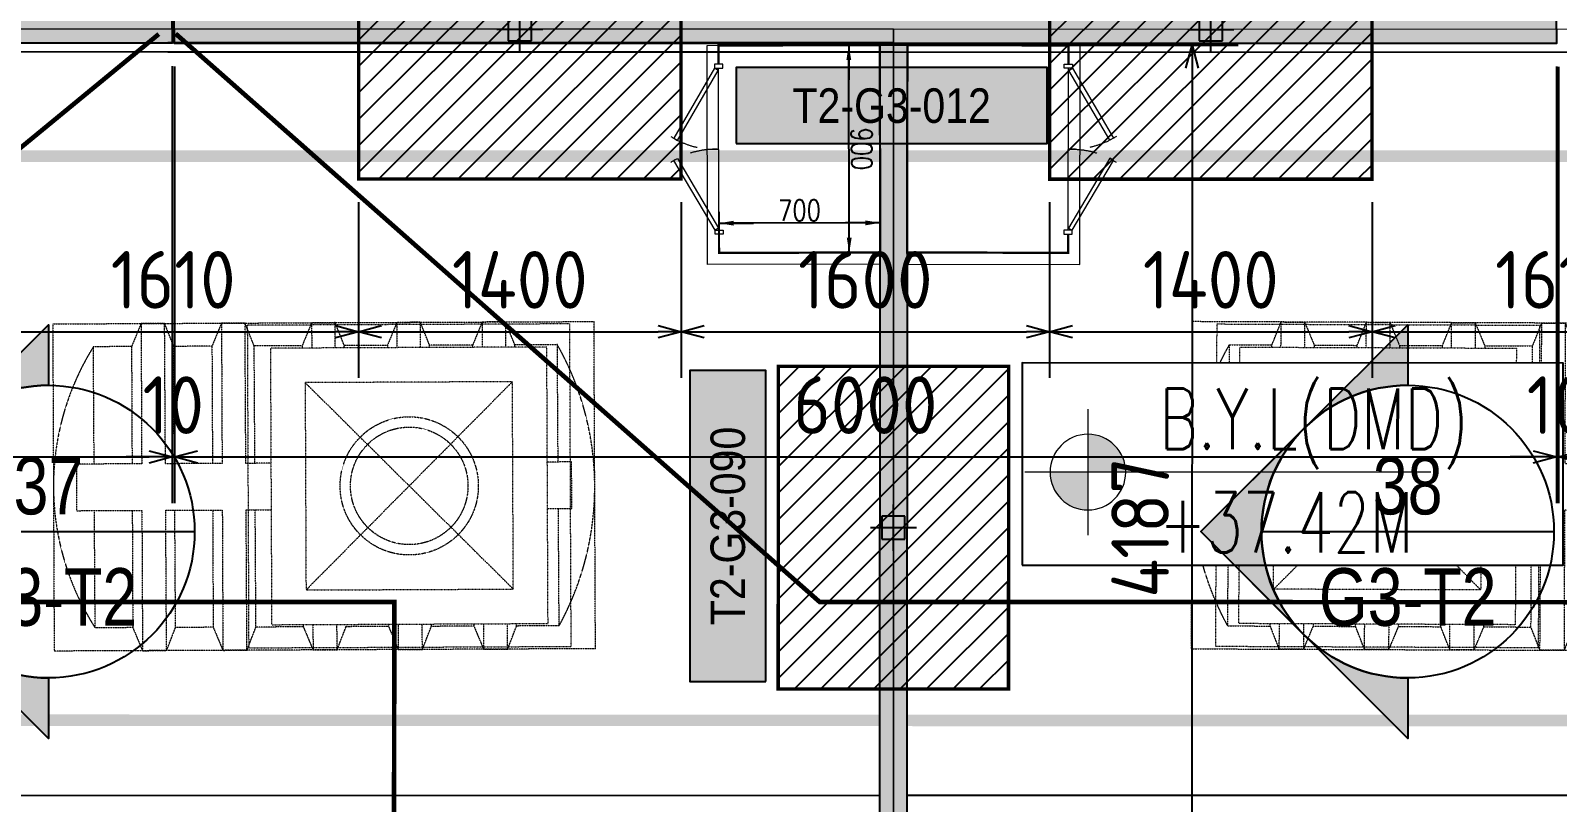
# Model space of a CAD drawing. Header units: centimetres. Extents: x -6122352 to 7132207, y -1694241 to 1947892.
# Drawn here: x 89075 to 95705, y -111821 to -108471 of the extents above; entities that cross this region are included whole.
import ezdxf
from ezdxf.enums import TextEntityAlignment as Align
from ezdxf.xclip import XClip

# ---------------------------------------------------------------- set-up
doc = ezdxf.new("R2010")
doc.units = ezdxf.units.CM
doc.header["$MEASUREMENT"] = 0
doc.header["$XCLIPFRAME"] = 2
doc.header["$PDMODE"] = 66
doc.header["$PDSIZE"] = 100
for name, pattern in [('DU23023_KAA_00_XX_M2_TR_KPTB_0024$0$DU23023_KAA_00_XX_M2_TR_XRBS_0024$0$PHANTOM2', [1.25, 0.625, -0.125, 0.125, -0.125, 0.125, -0.125]), ('HIDDEN', [0.375, 0.25, -0.125]), ('LTH-4G-M-XR-GROUND FLOOR PLAN$0$HIDDEN2', [0.1875, 0.125, -0.0625]), ('XR-AR-END-SETTING OUT PLAN$0$23261-XR-AR-SI-GF$0$HIDDEN', [0.375, 0.25, -0.125])]:
    doc.linetypes.add(name, pattern=pattern)
for name, color, linetype in [('00-MI-DIM', 7, 'Continuous'), ('23585-XR-AR-BOUNDARY WALLS AND SETBACKS$0$setback', 7, 'XR-AR-END-SETTING OUT PLAN$0$23261-XR-AR-SI-GF$0$HIDDEN'), ('@MI-FOOTINGS', 7, 'Continuous'), ('@MI-REF LAYER', 7, 'Continuous'), ('@MI-TYPE-02', 6, 'Continuous'), ('A-GLASS HATCH', 7, 'Continuous'), ('B_TH_6', 7, 'Continuous'), ('CTECH-Text 2.5mm', 2, 'Continuous'), ('PANEL-TAGS', 7, 'Continuous'), ('VD-WS-WATER TANK', 7, 'Continuous'), ('XR-AR-MID-SETTING OUT FOR MASTER$0$23585-XR-AR-MID-GROUND FLOOR$0$A-Flor-Strs', 1, 'Continuous'), ('XREF1$0$S-LEVELS', 2, 'Continuous'), ('XREF1$0$TYPICAL NEW PROFILE', 3, 'Continuous')]:
    doc.layers.add(name, color=color, linetype=linetype)
doc.layers.add('08-Compound Wall-2', color=6, linetype='Continuous', lineweight=25, true_color=0xff00ff)
for name, color, linetype, lineweight in [('23585-XR-AR-DAMAC PLOT LIMITS$0$1-Mid units', 41, 'Continuous', 5), ('A-ANNO-TEXT', 3, 'Continuous', 25), ('LTH-4G-M-XR-GROUND FLOOR PLAN$0$1717 X Water Tank Location_5B$0$00 Line 2', 6, 'Continuous', 13), ('XREF1$0$36-TAGLVL', 23, 'Continuous', 9)]:
    doc.layers.add(name, color=color, linetype=linetype, lineweight=lineweight)
doc.layers.add('LTH-4G-M-XR-GROUND FLOOR PLAN$0$PDF_Geometry', color=7, linetype='Continuous', true_color=0xcccccc)
doc.styles.add('Arial Narrow', font='ARIALN.TTF', dxfattribs={"width": 0.95, "height": 500})
doc.styles.add('DIMTEXT', font='romans.shx', dxfattribs={"width": 0.8})
doc.styles.add('PANELTAG_STYLE', font='arial.ttf')
doc.styles.add('Schueco-BEMSTIL', font='isocpeur.ttf', dxfattribs={"width": 0.9})
doc.styles.add('XREF1$0$DLT_TEXT', font='romans.shx', dxfattribs={"width": 0.7})
doc.dimstyles.new('DIM-25', dxfattribs={"dimscale": 25, "dimtxt": 2.5, "dimasz": 2.5, "dimexe": 1.25, "dimexo": 0.625, "dimgap": 1, "dimtad": 1, "dimdec": 0, "dimdsep": 46, "dimtxsty": 'DIMTEXT', "dimblk": 'AROW', "dimcen": 2.5, "dimse1": 1, "dimse2": 1, "dimclrd": 1, "dimclre": 1, "dimclrt": 2, "dimadec": 0, "dimazin": 0, "dimtfac": 1, "dimtdec": 0, "dimtmove": 0, "dimatfit": 3, "dimfxl": 1, "dimarcsym": 0})
doc.dimstyles.new('MI- JWC-TXT-2.5 MM', dxfattribs={"dimscale": 1.5, "dimtxt": 2.5, "dimasz": 1, "dimexe": 2, "dimexo": 1, "dimgap": 1, "dimtad": 1, "dimdec": 0, "dimdsep": 46, "dimtxsty": 'Schueco-BEMSTIL', "dimblk": 'OPEN30', "dimcen": 0, "dimdle": 2, "dimclrd": 140, "dimclre": 8, "dimclrt": 40, "dimadec": 0, "dimazin": 2, "dimtfac": 1, "dimtdec": 0, "dimtix": 1, "dimtmove": 2, "dimatfit": 3, "dimldrblk": 'OPEN', "dimfxl": 2, "dimlwd": -1, "dimlwe": -1, "dimarcsym": 0})

# ---------------------------------------------------------------- blocks, each defined once
blk = doc.blocks.new('23585-XR-AR-BOUNDARY WALLS AND SETBACKS')
at = {"layer": '08-Compound Wall-2'}
blk.add_lwpolyline([(496578.3874, 2768904.5398), (496560.7667, 2768920.6867), (496554.7214, 2768914.0891), (496550.668, 2768909.6653), (496546.6146, 2768905.2415), (496542.5612, 2768900.8177), (496538.5076, 2768896.3939), (496534.4542, 2768891.9701), (496532.3262, 2768889.6477), (496530.4008, 2768887.5465), (496526.1448, 2768882.9015), (496524.287, 2768880.8739)], dxfattribs=at)
at = {"layer": '23585-XR-AR-BOUNDARY WALLS AND SETBACKS$0$setback', "ltscale": 40, "const_width": 0.05}
blk.add_lwpolyline([(496542.7615, 2768867.8793), (496546.9164, 2768872.4137), (496550.9698, 2768876.8374), (496555.0232, 2768881.2612), (496559.0766, 2768885.685), (496563.13, 2768890.1088), (496567.1836, 2768894.5325), (496571.237, 2768898.9562), (496575.3899, 2768903.4888), (496561.0132, 2768916.663), (496556.8596, 2768912.13), (496552.8062, 2768907.7062), (496548.7528, 2768903.2824), (496544.6994, 2768898.8586), (496540.6457, 2768894.4347), (496536.5924, 2768890.011), (496534.4644, 2768887.6886), (496532.5389, 2768885.5873), (496528.3843, 2768881.0529), (496542.7615, 2768867.8793)], dxfattribs=at)
blk = doc.blocks.new('A$C9d9485f6')
at = {"layer": 'A-ANNO-TEXT', "rotation": 312.4881850805905}
blk.add_blockref('23585-XR-AR-BOUNDARY WALLS AND SETBACKS', (-2377088.5348, -1504219.2521), dxfattribs=at)
blk = doc.blocks.new('23585-XR-AR-DAMAC PLOT LIMITS')
at = {"layer": '23585-XR-AR-DAMAC PLOT LIMITS$0$1-Mid units', "color": 251, "true_color": 0x636466}
for points in [[(496534.3805, 2768892.0377), (496538.4339, 2768896.4615), (496556.1291, 2768880.2479), (496552.0757, 2768875.8241)], [(496530.3271, 2768887.6141), (496532.2525, 2768889.7153), (496534.3805, 2768892.0377), (496552.0757, 2768875.8241), (496548.0223, 2768871.4003)]]:
    blk.add_lwpolyline(points, close=True, dxfattribs=at)
blk = doc.blocks.new('A$Cf093b529')
at = {"layer": 'A-ANNO-TEXT'}
blk.add_blockref('23585-XR-AR-DAMAC PLOT LIMITS', (-495391.9901, -2768603.4419), dxfattribs=at)
blk = doc.blocks.new('XR-AR-MID-SETTING OUT FOR MASTER')
at = {"layer": 'XR-AR-MID-SETTING OUT FOR MASTER$0$23585-XR-AR-MID-GROUND FLOOR$0$A-Flor-Strs', "color": 8}
blk.add_line((60.1, 20672.9), (5940, 20672.7), dxfattribs=at)
blk = doc.blocks.new('MID UNIT')
at = {"xscale": 0.001, "yscale": 0.001, "zscale": 0.001}
blk.add_blockref('XR-AR-MID-SETTING OUT FOR MASTER', (0, 0), dxfattribs=at)
blk = doc.blocks.new('TH_6')
blk.add_blockref('MID UNIT', (495802.3054, 2769163.9966))
at = {"xscale": -1}
blk.add_blockref('MID UNIT', (495814.3054, 2769163.9966), dxfattribs=at)
blk = doc.blocks.new('A$Ce2a03a74')
at = {"layer": 'B_TH_6', "xscale": 999.9914829579993, "yscale": 999.9914829579993, "zscale": 999.9914829579993}
blk.add_blockref('TH_6', (-495790404.5, -2769140733.3), dxfattribs=at)
blk = doc.blocks.new('23585-XR-AR-MALDIVE-2$0$TH_6')
at = {"ltscale": 10, "xscale": 0.00100002623446598, "yscale": 0.00100002623446598, "zscale": 0.00100002623446598}
blk.add_blockref('A$Ce2a03a74', (495794.6272, 2769164.3184), dxfattribs=at)
blk = doc.blocks.new('AROW')
at = {"color": 1, "ltscale": 100}
for p, q in [((0, 0), (-3, 0)), ((0, -1), (0, 1))]:
    blk.add_line(p, q, dxfattribs=at)
blk.add_solid([(-1.28, 0.21), (-1.28, -0.21), (0, 0)], dxfattribs=at)
blk = doc.blocks.new('*D424')
at = {"layer": 'CTECH-Text 2.5mm', "color": 8, "lineweight": -2, "ltscale": 10, "transparency": 16777216}
blk.add_line((0.8246, -0.1346), (0.0246, -0.1346), dxfattribs=at)
at = {"layer": 'Defpoints', "color": 0, "ltscale": 10, "transparency": 16777216}
for p in [(-0.0254, 0), (0.8746, 0), (-0.0254, -0.1346)]:
    blk.add_point(p, dxfattribs=at)
at = {"layer": 'CTECH-Text 2.5mm', "color": 8, "lineweight": -2, "ltscale": 10, "transparency": 16777216, "xscale": 0.05, "yscale": 0.05, "zscale": 0.05, "rotation": 180}
blk.add_blockref('AROW', (-0.0254, -0.1346), dxfattribs=at)
at = {"layer": 'CTECH-Text 2.5mm', "color": 8, "lineweight": -2, "ltscale": 10, "transparency": 16777216, "xscale": 0.05, "yscale": 0.05, "zscale": 0.05}
blk.add_blockref('AROW', (0.8746, -0.1346), dxfattribs=at)
at = {"layer": 'CTECH-Text 2.5mm', "color": 8, "ltscale": 10, "transparency": 16777216, "insert": (0.4246, -0.0796), "char_height": 0.09, "attachment_point": 5, "style": 'DIMTEXT'}
blk.add_mtext('900', dxfattribs=at)
blk = doc.blocks.new('*D423')
at = {"layer": 'CTECH-Text 2.5mm', "color": 8, "lineweight": -2, "ltscale": 10, "transparency": 16777216}
blk.add_line((0.7459, -0.05), (0.7459, -0.65), dxfattribs=at)
at = {"layer": 'Defpoints', "color": 0, "ltscale": 10, "transparency": 16777216}
for p in [(0.8746, 0), (0.7459, -0.7), (0.8746, -0.7)]:
    blk.add_point(p, dxfattribs=at)
at = {"layer": 'CTECH-Text 2.5mm', "color": 8, "lineweight": -2, "ltscale": 10, "transparency": 16777216, "xscale": 0.05, "yscale": 0.05, "zscale": 0.05}
for p, rotation in [((0.7459, 0), 90), ((0.7459, -0.7), 270)]:
    blk.add_blockref('AROW', p, dxfattribs=dict(at, rotation=rotation))
at = {"layer": 'CTECH-Text 2.5mm', "color": 8, "ltscale": 10, "transparency": 16777216, "insert": (0.6909, -0.35), "char_height": 0.09, "attachment_point": 5, "rotation": 90, "style": 'DIMTEXT'}
blk.add_mtext('700', dxfattribs=at)
blk = doc.blocks.new('WT')
at = {"layer": 'VD-WS-WATER TANK', "color": 8, "linetype": 'HIDDEN', "lineweight": 5}
for p, q in [((-1544.6, 709.7), (-1544.6, -710.3)), ((-1544.6, 709.7), (805.4, 709.7)), ((805.4, -710.3), (805.4, 709.7)), ((-1205.2, 610), (-1368.6, 609.7)), ((-1367.6, 100.7), (-1368.6, 609.7)), ((-853.8, 610), (-1019.5, 609.7)), ((-462.5, 610), (-670.5, 610)), ((-92.3, 610), (-279.1, 610)), ((278, 610), (91.1, 609.6)), ((645.8, 610), (461.3, 609.7)), ((646.8, 100.7), (645.8, 610)), ((-1366.3, -610.3), (-1367.2, -101.4)), ((648.2, -610), (647.2, -101.4)), ((-1202.9, -610), (-1366.3, -610.3)), ((-853.8, -610), (-1017.2, -610.3)), ((-462.5, -610), (-668.2, -610)), ((-92.3, -610), (-276.8, -610)), ((278, -610), (93.4, -610.3)), ((648.2, -610), (463.6, -610.3)), ((805.4, -710.3), (-1544.6, -710.3))]:
    blk.add_line(p, q, dxfattribs=at)
at = {"layer": 'VD-WS-WATER TANK', "color": 8, "linetype": 'HIDDEN', "lineweight": 5, "ltscale": 0.2}
for p, q in [((-450, 450, 1.1), (450, -450, -1)), ((450, 450), (-450, -450, 1))]:
    blk.add_line(p, q, dxfattribs=at)
at = {"layer": 'VD-WS-WATER TANK', "color": 8, "linetype": 'HIDDEN', "lineweight": 5}
for points in [[(-1058, 100.7), (-1059, 709.7), (-1161.1, 709.7), (-1202.9, 610), (-1202.9, 100.7)], [(-1161.1, 709.7), (-1161.1, 100.7)], [(-1018.6, 100.7), (-1019.5, 610), (-1059, 709.7)], [(-708.9, 100.7), (-709.9, 709.7), (-812, 709.7), (-853.8, 610), (-853.8, 100.7)], [(-812, 709.7), (-812, 100.7)], [(-669.5, 100.7), (-670.5, 610), (-709.9, 709.7)], [(-318.4, 600), (-318.6, 709.7), (-420.7, 709.7), (-462.5, 610), (-462.5, 600)], [(-420.7, 709.7), (-420.7, 600)], [(-279.1, 600), (-279.1, 610), (-318.6, 709.7)], [(51.8, 600), (51.6, 709.7), (-50.5, 709.7), (-92.3, 610), (-92.3, 600)], [(-50.5, 709.7), (-50.5, 600)], [(91.1, 600), (91.1, 610), (51.6, 709.7)], [(422, 600), (421.8, 709.7), (319.7, 709.7), (278, 610), (278, 600)], [(319.7, 709.7), (319.7, 600)], [(461.3, 600), (461.3, 610), (421.8, 709.7)], [(-1161.1, 100.7), (-1444.6, 100.7), (-1444.6, -101.4), (-1161.1, -101.4)], [(-812, 100.7), (-1058, 100.7)], [(-600, 100.7), (-708.9, 100.7)], [(600, -101.4), (705.4, -101.4), (705.4, 100.7), (600, 100.7)], [(-1202.9, -101.4), (-1202.9, -610), (-1161.1, -710.3), (-1056.7, -710.3), (-1017.2, -610), (-1018.2, -101.4)], [(-1161.1, -101.4), (-1161.1, -710.3)], [(-1056.7, -710.3), (-1057.7, -101.4)], [(-1057.7, -101.4), (-812, -101.4)], [(-853.8, -101.4), (-853.8, -610), (-812, -710.3), (-707.6, -710.3), (-668.2, -610), (-669.1, -101.4)], [(-812, -101.4), (-812, -710.3)], [(-707.6, -710.3), (-708.6, -101.4)], [(-708.6, -101.4), (-600, -101.4)], [(-462.5, -600), (-462.5, -610), (-420.7, -710.3), (-316.2, -710.3), (-276.8, -610), (-276.8, -600)], [(-420.7, -600), (-420.7, -710.3)], [(-316.2, -710.3), (-316.4, -600)], [(-92.3, -600), (-92.3, -610), (-50.5, -710.3), (54, -710.3), (93.4, -610), (93.4, -600)], [(-50.5, -600), (-50.5, -710.3)], [(54, -710.3), (53.8, -600)], [(278, -600), (278, -610), (319.7, -710.3), (424.2, -710.3), (463.6, -610), (463.6, -600)], [(319.7, -600), (319.7, -710.3)], [(424.2, -710.3), (424, -600)]]:
    blk.add_lwpolyline(points, dxfattribs=at)
at = {"layer": 'VD-WS-WATER TANK', "color": 8, "linetype": 'HIDDEN', "lineweight": 5, "ltscale": 0.2}
for points in [[(-700, -700), (700, -700), (700, 700), (-700, 700)], [(-600, -600), (600, -600), (600, 600), (-600, 600)], [(-450, -450), (450, -450), (450, 450), (-450, 450)]]:
    blk.add_lwpolyline(points, close=True, dxfattribs=at)
at = {"layer": 'VD-WS-WATER TANK', "color": 8, "linetype": 'HIDDEN', "lineweight": 5}
for radius in [300, 255]:
    blk.add_circle((0, 0), radius, dxfattribs=at)
for centre, radius, start, end in [((-406.1, 1.5), 1138.5, 147.71236, 212.50564), ((-448.6, -2.1), 1254, 331.0009, 29.21709)]:
    blk.add_arc(centre, radius, start, end, dxfattribs=at)
blk = doc.blocks.new('XREF1$0$LVL  ATTR')
at = {"color": 7}
blk.add_wipeout([(-0.3373, 0.3835), (1.8973, 0.3835), (1.8973, -0.4505), (-0.3373, -0.4505)], dxfattribs=at)
at = {"layer": 'XREF1$0$36-TAGLVL', "extrusion": (-4.88814e-07, 1.40652e-17, 1)}
h = blk.add_hatch(color=252, dxfattribs=at)
h.paths.add_polyline_path([(-0.0654, 0.1563, 0.414214), (-0.2216, 0), (-0.0654, 0)])
h.paths.add_polyline_path([(0.0909, 0), (-0.0654, 0), (-0.0654, -0.1562, 0.414214)])
for p, q in [((-0.0654, -0.2604), (-0.0654, 0.2604)), ((1.3511, 0, 0), (-0.3253, 0, 0))]:
    blk.add_line(p, q, dxfattribs=at)
blk.add_circle((-0.0654, 0, 0), 0.1562, dxfattribs=at)
at = {"layer": 'XREF1$0$S-LEVELS', "color": 1}
blk.add_lwpolyline([(-0.3373, 0.3835), (1.8973, 0.3835), (1.8973, -0.4505), (-0.3373, -0.4505)], close=True, dxfattribs=at)
at = {"layer": 'XREF1$0$TYPICAL NEW PROFILE', "color": 3, "style": 'XREF1$0$DLT_TEXT', "width": 0.7}
for tag, p in [('+0.00M', (0.2413, 0.0671, -0.0001)), ('S.S.L', (0.2413, -0.3453, -0.0001))]:
    blk.add_attdef(tag, p, '', height=0.25, dxfattribs=at)
blk = doc.blocks.new('_Open30')
at = {"color": 0, "linetype": 'ByBlock', "lineweight": -2}
for p, q in [((-1, 0.268), (0, 0)), ((0, 0), (-1, -0.268)), ((0, 0), (-1, 0))]:
    blk.add_line(p, q, dxfattribs=at)
blk = doc.blocks.new('*D1502')
at = {"layer": '@MI-TYPE-02', "color": 8, "transparency": 16777216}
for p, q in [((358856.5, -137901.3), (360192.8, -137901.8)), ((358855.2, -142088.3), (360191.4, -142088.7))]:
    blk.add_line(p, q, dxfattribs=at)
at = {"layer": '@MI-TYPE-02', "color": 140, "transparency": 16777216}
blk.add_line((359992.8, -138001.7), (359991.5, -141988.7), dxfattribs=at)
at = {"layer": 'Defpoints', "color": 0, "transparency": 16777216}
for p in [(358756.5, -137901.3), (358755.2, -142088.2), (359991.4, -142088.7)]:
    blk.add_point(p, dxfattribs=at)
at = {"layer": '@MI-TYPE-02', "color": 140, "transparency": 16777216, "xscale": 100, "yscale": 100, "zscale": 100}
for p, rotation in [((359992.8, -137901.7), 89.98108695238069), ((359991.4, -142088.7), 269.9810869523807)]:
    blk.add_blockref('_Open30', p, dxfattribs=dict(at, rotation=rotation))
at = {"layer": '@MI-TYPE-02', "color": 40, "transparency": 16777216, "insert": (359767.1, -139995.1), "char_height": 250, "attachment_point": 5, "rotation": 89.98109, "style": 'Schueco-BEMSTIL'}
blk.add_mtext('4187', dxfattribs=at)
blk = doc.blocks.new('_Open')
at = {"color": 0, "linetype": 'ByBlock', "lineweight": -2}
for p, q in [((-1, 0.2), (0, 0)), ((-1, -0.2), (0, 0)), ((0, 0), (-1, 0))]:
    blk.add_line(p, q, dxfattribs=at)
blk = doc.blocks.new('T2-SINGLE FOOTING')
at = {"layer": '@MI-FOOTINGS', "transparency": 33554679}
h = blk.add_hatch(dxfattribs=at)
h.set_pattern_fill('ANSI31', color=8, scale=650)
h.paths.add_polyline_path([(-700, 500), (700, 500), (700, -500), (-700, -500)])
at = {"layer": '@MI-FOOTINGS', "color": 62, "const_width": 15}
blk.add_lwpolyline([(-700, 500), (700, 500), (700, -500), (-700, -500)], close=True, dxfattribs=at)
at = {"layer": '@MI-FOOTINGS', "color": 30}
blk.add_point((0, 0), dxfattribs=at)
blk = doc.blocks.new('T2-FOOTING PLAN')
at = {"layer": '@MI-FOOTINGS', "transparency": 33554679}
h = blk.add_hatch(dxfattribs=at)
h.set_pattern_fill('ANSI31', color=8, scale=650)
h.paths.add_polyline_path([(-700, 650), (700, 650), (700, -650), (-700, -650)])
at = {"layer": '@MI-FOOTINGS', "color": 160, "true_color": 0x3340f0, "const_width": 15}
blk.add_lwpolyline([(-700, 650), (700, 650), (700, -650), (-700, -650)], close=True, dxfattribs=at)
at = {"layer": '@MI-FOOTINGS', "color": 30}
blk.add_point((0, 0), dxfattribs=at)
blk = doc.blocks.new('*D2671')
at = {"layer": '@MI-TYPE-02', "color": 8, "transparency": 16777216}
for p, q in [((-42948.3, -743.2), (-42948.3, -1506)), ((-41338.2, -743.5), (-41338.2, -1506))]:
    blk.add_line(p, q, dxfattribs=at)
at = {"layer": '@MI-TYPE-02', "color": 140, "transparency": 16777216}
blk.add_line((-42848.3, -1306), (-41438.2, -1306), dxfattribs=at)
at = {"layer": 'Defpoints', "color": 0, "transparency": 16777216}
for p in [(-42948.3, -643.2), (-41338.2, -643.5), (-41338.2, -1306)]:
    blk.add_point(p, dxfattribs=at)
at = {"layer": '@MI-TYPE-02', "color": 140, "transparency": 16777216, "xscale": 100, "yscale": 100, "zscale": 100, "rotation": 180}
blk.add_blockref('_Open30', (-42948.3, -1306), dxfattribs=at)
at = {"layer": '@MI-TYPE-02', "color": 140, "transparency": 16777216, "xscale": 100, "yscale": 100, "zscale": 100}
blk.add_blockref('_Open30', (-41338.2, -1306), dxfattribs=at)
at = {"layer": '@MI-TYPE-02', "color": 40, "transparency": 16777216, "insert": (-42143.3, -1081), "char_height": 250, "attachment_point": 5, "style": 'Schueco-BEMSTIL'}
blk.add_mtext('1610', dxfattribs=at)
blk = doc.blocks.new('*D2676')
at = {"layer": '@MI-TYPE-02', "color": 8, "transparency": 16777216}
for p, q in [((-41338.2, -743.5), (-41338.2, -1506)), ((-39938.2, -743.8), (-39938.2, -1506))]:
    blk.add_line(p, q, dxfattribs=at)
at = {"layer": '@MI-TYPE-02', "color": 140, "transparency": 16777216}
blk.add_line((-41238.2, -1306), (-40038.2, -1306), dxfattribs=at)
at = {"layer": 'Defpoints', "color": 0, "transparency": 16777216}
for p in [(-41338.2, -643.5), (-39938.2, -643.8), (-39938.2, -1306)]:
    blk.add_point(p, dxfattribs=at)
at = {"layer": '@MI-TYPE-02', "color": 140, "transparency": 16777216, "xscale": 100, "yscale": 100, "zscale": 100, "rotation": 180}
blk.add_blockref('_Open30', (-41338.2, -1306), dxfattribs=at)
at = {"layer": '@MI-TYPE-02', "color": 140, "transparency": 16777216, "xscale": 100, "yscale": 100, "zscale": 100}
blk.add_blockref('_Open30', (-39938.2, -1306), dxfattribs=at)
at = {"layer": '@MI-TYPE-02', "color": 40, "transparency": 16777216, "insert": (-40638.2, -1081), "char_height": 250, "attachment_point": 5, "style": 'Schueco-BEMSTIL'}
blk.add_mtext('1400', dxfattribs=at)
blk = doc.blocks.new('*D2673')
at = {"layer": '@MI-TYPE-02', "color": 8, "transparency": 16777216}
for p, q in [((-39938.2, -743.8), (-39938.2, -1506)), ((-38338.2, -744.1), (-38338.2, -1506))]:
    blk.add_line(p, q, dxfattribs=at)
at = {"layer": '@MI-TYPE-02', "color": 140, "transparency": 16777216}
blk.add_line((-39838.2, -1306), (-38438.2, -1306), dxfattribs=at)
at = {"layer": 'Defpoints', "color": 0, "transparency": 16777216}
for p in [(-39938.2, -643.8), (-38338.2, -644.1), (-38338.2, -1306)]:
    blk.add_point(p, dxfattribs=at)
at = {"layer": '@MI-TYPE-02', "color": 140, "transparency": 16777216, "xscale": 100, "yscale": 100, "zscale": 100, "rotation": 180}
blk.add_blockref('_Open30', (-39938.2, -1306), dxfattribs=at)
at = {"layer": '@MI-TYPE-02', "color": 140, "transparency": 16777216, "xscale": 100, "yscale": 100, "zscale": 100}
blk.add_blockref('_Open30', (-38338.2, -1306), dxfattribs=at)
at = {"layer": '@MI-TYPE-02', "color": 40, "transparency": 16777216, "insert": (-39138.2, -1081), "char_height": 250, "attachment_point": 5, "style": 'Schueco-BEMSTIL'}
blk.add_mtext('1600', dxfattribs=at)
blk = doc.blocks.new('*D2674')
at = {"layer": '@MI-TYPE-02', "color": 8, "transparency": 16777216}
for p, q in [((-38338.2, -744.1), (-38338.2, -1506)), ((-36938.2, -744.3), (-36938.2, -1506))]:
    blk.add_line(p, q, dxfattribs=at)
at = {"layer": '@MI-TYPE-02', "color": 140, "transparency": 16777216}
blk.add_line((-38238.2, -1306), (-37038.2, -1306), dxfattribs=at)
at = {"layer": 'Defpoints', "color": 0, "transparency": 16777216}
for p in [(-38338.2, -644.1), (-36938.2, -644.3), (-36938.2, -1306)]:
    blk.add_point(p, dxfattribs=at)
at = {"layer": '@MI-TYPE-02', "color": 140, "transparency": 16777216, "xscale": 100, "yscale": 100, "zscale": 100, "rotation": 180}
blk.add_blockref('_Open30', (-38338.2, -1306), dxfattribs=at)
at = {"layer": '@MI-TYPE-02', "color": 140, "transparency": 16777216, "xscale": 100, "yscale": 100, "zscale": 100}
blk.add_blockref('_Open30', (-36938.2, -1306), dxfattribs=at)
at = {"layer": '@MI-TYPE-02', "color": 40, "transparency": 16777216, "insert": (-37638.2, -1081), "char_height": 250, "attachment_point": 5, "style": 'Schueco-BEMSTIL'}
blk.add_mtext('1400', dxfattribs=at)
blk = doc.blocks.new('*D2675')
at = {"layer": '@MI-TYPE-02', "color": 8, "transparency": 16777216}
for p, q in [((-36938.2, -744.3), (-36938.2, -1506)), ((-35328.2, -744.5), (-35328.2, -1506))]:
    blk.add_line(p, q, dxfattribs=at)
at = {"layer": '@MI-TYPE-02', "color": 140, "transparency": 16777216}
blk.add_line((-36838.2, -1306), (-35428.2, -1306), dxfattribs=at)
at = {"layer": 'Defpoints', "color": 0, "transparency": 16777216}
for p in [(-36938.2, -644.3), (-35328.2, -644.5), (-35328.2, -1306)]:
    blk.add_point(p, dxfattribs=at)
at = {"layer": '@MI-TYPE-02', "color": 140, "transparency": 16777216, "xscale": 100, "yscale": 100, "zscale": 100, "rotation": 180}
blk.add_blockref('_Open30', (-36938.2, -1306), dxfattribs=at)
at = {"layer": '@MI-TYPE-02', "color": 140, "transparency": 16777216, "xscale": 100, "yscale": 100, "zscale": 100}
blk.add_blockref('_Open30', (-35328.2, -1306), dxfattribs=at)
at = {"layer": '@MI-TYPE-02', "color": 40, "transparency": 16777216, "insert": (-36133.2, -1081), "char_height": 250, "attachment_point": 5, "style": 'Schueco-BEMSTIL'}
blk.add_mtext('1610', dxfattribs=at)
blk = doc.blocks.new('*D2635')
at = {"layer": '@MI-TYPE-02', "color": 8, "transparency": 16777216}
for p, q in [((-48147.9, -154.1), (-48147.9, -2049.8)), ((-42148, -154), (-42148, -2049.8))]:
    blk.add_line(p, q, dxfattribs=at)
at = {"layer": '@MI-TYPE-02', "color": 140, "transparency": 16777216}
blk.add_line((-48047.9, -1849.8), (-42248, -1849.8), dxfattribs=at)
at = {"layer": 'Defpoints', "color": 0, "transparency": 16777216}
for p in [(-48147.9, -54.1), (-42148, -54), (-42148, -1849.8)]:
    blk.add_point(p, dxfattribs=at)
at = {"layer": '@MI-TYPE-02', "color": 140, "transparency": 16777216, "xscale": 100, "yscale": 100, "zscale": 100, "rotation": 180}
blk.add_blockref('_Open30', (-48147.9, -1849.8), dxfattribs=at)
at = {"layer": '@MI-TYPE-02', "color": 140, "transparency": 16777216, "xscale": 100, "yscale": 100, "zscale": 100}
blk.add_blockref('_Open30', (-42148, -1849.8), dxfattribs=at)
at = {"layer": '@MI-TYPE-02', "color": 40, "transparency": 16777216, "insert": (-45147.9, -1624.8), "char_height": 250, "attachment_point": 5, "style": 'Schueco-BEMSTIL'}
blk.add_mtext('6000', dxfattribs=at)
blk = doc.blocks.new('*D2636')
at = {"layer": '@MI-TYPE-02', "color": 8, "transparency": 16777216}
for p, q in [((-42148, -154), (-42148, -2049.8)), ((-42137.9, -155.2), (-42137.9, -2049.8))]:
    blk.add_line(p, q, dxfattribs=at)
at = {"layer": '@MI-TYPE-02', "color": 140, "transparency": 16777216}
for p, q in [((-42248, -1849.8), (-42348, -1849.8)), ((-42148, -1849.8), (-42137.9, -1849.8)), ((-42037.9, -1849.8), (-41937.9, -1849.8))]:
    blk.add_line(p, q, dxfattribs=at)
at = {"layer": 'Defpoints', "color": 0, "transparency": 16777216}
for p in [(-42148, -54), (-42137.9, -55.2), (-42137.9, -1849.8)]:
    blk.add_point(p, dxfattribs=at)
at = {"layer": '@MI-TYPE-02', "color": 140, "transparency": 16777216, "xscale": 100, "yscale": 100, "zscale": 100}
blk.add_blockref('_Open30', (-42148, -1849.8), dxfattribs=at)
at = {"layer": '@MI-TYPE-02', "color": 140, "transparency": 16777216, "xscale": 100, "yscale": 100, "zscale": 100, "rotation": 180}
blk.add_blockref('_Open30', (-42137.9, -1849.8), dxfattribs=at)
at = {"layer": '@MI-TYPE-02', "color": 40, "transparency": 16777216, "insert": (-42142.9, -1624.8), "char_height": 250, "attachment_point": 5, "style": 'Schueco-BEMSTIL'}
blk.add_mtext('10', dxfattribs=at)
blk = doc.blocks.new('*D2637')
at = {"layer": '@MI-TYPE-02', "color": 8, "transparency": 16777216}
for p, q in [((-42137.9, -155.2), (-42137.9, -2049.8)), ((-36137.9, -155.2), (-36137.9, -2049.8))]:
    blk.add_line(p, q, dxfattribs=at)
at = {"layer": '@MI-TYPE-02', "color": 140, "transparency": 16777216}
blk.add_line((-42037.9, -1849.8), (-36237.9, -1849.8), dxfattribs=at)
at = {"layer": 'Defpoints', "color": 0, "transparency": 16777216}
for p in [(-42137.9, -55.2), (-36137.9, -55.2), (-36137.9, -1849.8)]:
    blk.add_point(p, dxfattribs=at)
at = {"layer": '@MI-TYPE-02', "color": 140, "transparency": 16777216, "xscale": 100, "yscale": 100, "zscale": 100, "rotation": 180}
blk.add_blockref('_Open30', (-42137.9, -1849.8), dxfattribs=at)
at = {"layer": '@MI-TYPE-02', "color": 140, "transparency": 16777216, "xscale": 100, "yscale": 100, "zscale": 100}
blk.add_blockref('_Open30', (-36137.9, -1849.8), dxfattribs=at)
at = {"layer": '@MI-TYPE-02', "color": 40, "transparency": 16777216, "insert": (-39137.9, -1624.8), "char_height": 250, "attachment_point": 5, "style": 'Schueco-BEMSTIL'}
blk.add_mtext('6000', dxfattribs=at)
blk = doc.blocks.new('*D2638')
at = {"layer": '@MI-TYPE-02', "color": 8, "transparency": 16777216}
for p, q in [((-36137.9, -155.2), (-36137.9, -2049.8)), ((-36127.9, -156.2), (-36127.9, -2049.8))]:
    blk.add_line(p, q, dxfattribs=at)
at = {"layer": '@MI-TYPE-02', "color": 140, "transparency": 16777216}
for p, q in [((-36237.9, -1849.8), (-36337.9, -1849.8)), ((-36137.9, -1849.8), (-36127.9, -1849.8)), ((-36027.9, -1849.8), (-35927.9, -1849.8))]:
    blk.add_line(p, q, dxfattribs=at)
at = {"layer": 'Defpoints', "color": 0, "transparency": 16777216}
for p in [(-36137.9, -55.2), (-36127.9, -56.2), (-36127.9, -1849.8)]:
    blk.add_point(p, dxfattribs=at)
at = {"layer": '@MI-TYPE-02', "color": 140, "transparency": 16777216, "xscale": 100, "yscale": 100, "zscale": 100}
blk.add_blockref('_Open30', (-36137.9, -1849.8), dxfattribs=at)
at = {"layer": '@MI-TYPE-02', "color": 140, "transparency": 16777216, "xscale": 100, "yscale": 100, "zscale": 100, "rotation": 180}
blk.add_blockref('_Open30', (-36127.9, -1849.8), dxfattribs=at)
at = {"layer": '@MI-TYPE-02', "color": 40, "transparency": 16777216, "insert": (-36132.9, -1624.8), "char_height": 250, "attachment_point": 5, "style": 'Schueco-BEMSTIL'}
blk.add_mtext('10', dxfattribs=at)
blk = doc.blocks.new('*U1871')
h = blk.add_hatch(color=94)
edge = h.paths.add_edge_path()
edge.add_line((0, -6.35), (0, -8.98))
edge.add_line((0, -8.98), (-8.98, 0))
edge.add_line((-8.98, 0), (0, 8.98))
edge.add_line((0, 8.98), (0, 6.35))
edge.add_arc((0, 0), 6.35, 90, 270)
at = {"color": 94}
blk.add_line((-6.35, 0), (6.35, 0), dxfattribs=at)
for points in [[(0, -6.35), (0, -8.98), (-8.98, 0), (0, 8.98), (0, 6.35, 1)], [(-4.49, 4.49, 0.414214), (-4.49, -4.49), (-8.98, 0), (-4.49, 4.49)]]:
    blk.add_lwpolyline(points, format="xyb", close=True)
blk.add_circle((0, 0), 6.35, dxfattribs=at)
at = {"style": 'Arial Narrow', "width": 0.95, "flags": 8}
blk.add_attdef('VIEWNUMBER', text='', height=2.5, dxfattribs=at).set_placement((0, 0), align=Align.BOTTOM_CENTER)
blk.add_attdef('SHEETNUMBER', text='', height=2.5, dxfattribs=at).set_placement((0, -1.588), align=Align.TOP_CENTER)
blk = doc.blocks.new('PANELTAG')
at = {"layer": 'PANEL-TAGS', "color": 1}
blk.add_lwpolyline([(-13.5, -3.3), (13.5, -3.3), (13.5, 3.3), (-13.5, 3.3)], close=True, dxfattribs=at)
at = {"layer": 'PANEL-TAGS', "color": 40, "true_color": 0xffd700}
blk.add_solid([(-13.5, -3.3), (13.5, -3.3), (-13.5, 3.3), (13.5, 3.3)], dxfattribs=at)
at = {"layer": 'PANEL-TAGS', "color": 5, "style": 'PANELTAG_STYLE', "width": 0.85}
blk.add_attdef('TAGNO', text='', height=3, dxfattribs=at).set_placement((0, 0), align=Align.MIDDLE)
blk = doc.blocks.new('M3 REF WITH TABLES')
at = {"color": 1, "const_width": 0.02}
for points in [[(74.8881, 46.1736), (78.5959, 46.5697), (93.6232, 62.9695), (95.6156, 61.1414), (93.6232, 62.9695), (103.2465, 73.4717), (103.2848, 77.1599)], [(66.8382, 37.3905), (70.539, 37.7769), (77.348, 45.2078), (79.3405, 43.3797), (77.348, 45.2078), (74.6328, 42.2439), (74.84, 46.1187)]]:
    blk.add_lwpolyline(points, dxfattribs=at)
blk = doc.blocks.new('A$C3dfd7553')
at = {"layer": 'LTH-4G-M-XR-GROUND FLOOR PLAN$0$1717 X Water Tank Location_5B$0$00 Line 2', "color": 8, "linetype": 'Continuous', "elevation": 0}
blk.add_lwpolyline([(0.0563, -0.7, 0.01, 0.01, 0), (-0.0254, -0.7, 0.01, 0.01, 0), (-0.0254, 0, 0.01, 0.01, 0), (0.8746, 0, 0.01, 0.01, 0), (0.8746, -0.7, 0.01, 0.01, 0), (0.7937, -0.7, 0, 0, 0)], format="xyseb", dxfattribs=at)
at = {"layer": 'LTH-4G-M-XR-GROUND FLOOR PLAN$0$PDF_Geometry', "color": 8, "lineweight": 5, "elevation": 0}
for points in [[(-0.0254, -0.75), (-0.0254, 0), (0.9246, 0), (0.9246, -0.75), (-0.0254, -0.75)], [(0.7766, -0.7), (0.0734, -0.7)]]:
    blk.add_lwpolyline(points, dxfattribs=at)
for points in [[(0.0734, -0.7172), (0.0734, -0.6813), (0.0563, -0.6813), (0.0563, -0.7172)], [(0.3766, -0.8952), (0.386, -0.8796), (0.0828, -0.7016), (0.0734, -0.7172)], [(0.4734, -0.8952), (0.464, -0.8796), (0.7672, -0.7016), (0.7766, -0.7172)], [(0.7766, -0.7172), (0.7766, -0.6813), (0.7937, -0.6813), (0.7937, -0.7172)]]:
    blk.add_lwpolyline(points, close=True, dxfattribs=at)
at = {"layer": 'LTH-4G-M-XR-GROUND FLOOR PLAN$0$PDF_Geometry', "color": 8, "linetype": 'LTH-4G-M-XR-GROUND FLOOR PLAN$0$HIDDEN2', "lineweight": 5}
for centre, start, end in [((0.0734, -0.7172), 327.14069, 2.80213), ((0.7766, -0.7172), 177.19787, 212.85931)]:
    blk.add_arc(centre, 0.3516, start, end, dxfattribs=at)
at = {"layer": 'CTECH-Text 2.5mm', "ltscale": 10}
dim = blk.add_linear_dim(base=(-0.0254, -0.1346), p1=(0.8746, 0), p2=(-0.0254, 0), dimstyle='DIM-25', override={"dimscale": 1, "dimtxt": 0.09, "dimasz": 0.05, "dimgap": 0.01, "dimlfac": 1000, "dimclrd": 8, "dimclre": 8, "dimclrt": 8}, dxfattribs=at)
dim.commit()
dim.dimension.update_dxf_attribs({"geometry": '*D424', "text_midpoint": (0.4246, -0.0796)})
dim = blk.add_linear_dim(base=(0.7459, -0.7), p1=(0.8746, 0), p2=(0.8746, -0.7), angle=90, dimstyle='DIM-25', override={"dimscale": 1, "dimtxt": 0.09, "dimasz": 0.05, "dimgap": 0.01, "dimlfac": 1000, "dimclrd": 8, "dimclre": 8, "dimclrt": 8}, dxfattribs=at)
dim.commit()
dim.dimension.update_dxf_attribs({"geometry": '*D423', "text_midpoint": (0.6909, -0.35)})
blk = doc.blocks.new('A$C3d83a01e')
at = {"rotation": 270.1421778511975}
blk.add_blockref('A$C3dfd7553', (15.0908, 23.9047), dxfattribs=at)
at = {"xscale": -1, "rotation": 89.9008862920174}
blk.add_blockref('A$C3dfd7553', (15.2107, 23.9047), dxfattribs=at)
at = {"layer": 'VD-WS-WATER TANK', "ltscale": 100}
for p, xscale, yscale, zscale, rotation in [((13.0481, 22.0169), 0.001, 0.001, 0.001, 0.2616364607042805), ((17.2526, 22.0175), -0.001000000000000002, 0.001000000000000002, 0.001000000000000002, 359.7814276825105)]:
    blk.add_blockref('WT', p, dxfattribs=dict(at, xscale=xscale, yscale=yscale, zscale=zscale, rotation=rotation))
blk = doc.blocks.new('G8-T2-PARTITION HALF')
at = {"layer": 'A-GLASS HATCH'}
h = blk.add_hatch(color=6, dxfattribs=at)
h.dxf.hatch_style = 1
h.paths.add_polyline_path([(5940.1, -4.6), (5938.9, -4191.5), (6058.9, -4191.6), (6060.1, -4.6)])
at = {"layer": '@MI-TYPE-02', "color": 6}
blk.add_lwpolyline([(5940.1, -4.6), (5938.9, -4191.5), (6058.9, -4191.6), (6060.1, -4.6)], close=True, dxfattribs=at)
at = {"layer": '@MI-FOOTINGS', "xscale": -1, "rotation": 89.98108695186909}
blk.add_blockref('T2-SINGLE FOOTING', (5999.5, -2098.6), dxfattribs=at)
at = {"layer": '@MI-TYPE-02'}
dim = blk.add_linear_dim(base=(7295.1, -4192), p1=(6060.1, -4.6), p2=(6058.9, -4191.6), angle=269.98109, dimstyle='MI- JWC-TXT-2.5 MM', dxfattribs=at)
dim.commit()
dim.dimension.update_dxf_attribs({"geometry": '*D1502', "text_midpoint": (7070.8, -2098.4), "insert": (-352696.3, 137896.7)})
blk = doc.blocks.new('*U2657')
at = {"layer": '@MI-TYPE-02'}
h = blk.add_hatch(color=256, dxfattribs=at)
h.dxf.hatch_style = 1
h.paths.add_polyline_path([(-48148.3, 65.9), (-42148.4, 66), (-42148, -54), (-48147.9, -54.1)])
h = blk.add_hatch(color=256, dxfattribs=at)
h.dxf.hatch_style = 1
h.paths.add_polyline_path([(-42138.3, 64.8), (-36138.4, 64.8), (-36137.9, -55.2), (-42137.9, -55.2)])
for points in [[(-48148.3, 65.9), (-42148.4, 66), (-42148, -54), (-48147.9, -54.1)], [(-42138.3, 64.8), (-36138.4, 64.8), (-36137.9, -55.2), (-42137.9, -55.2)]]:
    blk.add_lwpolyline(points, close=True, dxfattribs=at)
at = {"layer": '@MI-FOOTINGS', "rotation": 359.9898439714545}
for p in [(-40638.1, 6.3), (-37638.1, 5.8)]:
    blk.add_blockref('T2-FOOTING PLAN', p, dxfattribs=at)
at = {"layer": '@MI-TYPE-02', "color": 0}
for base, p1, p2, picture, middle in [((-42148, -1849.8), (-48147.9, -54.1), (-42148, -54), '*D2635', (-45147.9, -1624.8)), ((-42137.9, -1849.8), (-42148, -54), (-42137.9, -55.2), '*D2636', (-42142.9, -1624.8)), ((-36137.9, -1849.8), (-42137.9, -55.2), (-36137.9, -55.2), '*D2637', (-39137.9, -1624.8)), ((-36127.9, -1849.8), (-36137.9, -55.2), (-36127.9, -56.2), '*D2638', (-36132.9, -1624.8)), ((-41338.2, -1306), (-42948.3, -643.2), (-41338.2, -643.5), '*D2671', (-42143.3, -1081)), ((-39938.2, -1306), (-41338.2, -643.5), (-39938.2, -643.8), '*D2676', (-40638.2, -1081)), ((-38338.2, -1306), (-39938.2, -643.8), (-38338.2, -644.1), '*D2673', (-39138.2, -1081)), ((-36938.2, -1306), (-38338.2, -644.1), (-36938.2, -644.3), '*D2674', (-37638.2, -1081)), ((-35328.2, -1306), (-36938.2, -644.3), (-35328.2, -644.5), '*D2675', (-36133.2, -1081))]:
    dim = blk.add_linear_dim(base=base, p1=p1, p2=p2, dimstyle='MI- JWC-TXT-2.5 MM', dxfattribs=at)
    dim.commit()
    dim.dimension.update_dxf_attribs({"geometry": picture, "text_midpoint": middle})

msp = doc.modelspace()

# ---------------------------------------------------------------- block references
at = {"layer": '@MI-REF LAYER', "xscale": 1000, "yscale": 1000, "zscale": 1000}
msp.add_blockref('A$C9d9485f6', (-23958.95046, 48155.57226), dxfattribs=at)

# ---------------------------------------------------------------- next in the draw order: block references
at = {"layer": '@MI-REF LAYER'}
ref = msp.add_blockref('23585-XR-AR-MALDIVE-2$0$TH_6', (-496208326.75748, -2769208174.62717), dxfattribs=dict(at, xscale=1000, yscale=1000, zscale=1000, rotation=359.9898026799146))
XClip(ref).set_block_clipping_path([(495793.2153109959, 2769187.9362808168), (495793.2149762735, 2769163.9962983076), (495847.2527617854, 2769163.9963486344), (495847.2530682934, 2769187.9363225577), (495838.3004571754, 2769187.9363762513), (495832.3004524545, 2769187.9363386966), (495826.3004476223, 2769187.9363010433), (495820.3004380227, 2769187.936263551), (495814.3003051635, 2769187.9363737656), (495808.3002954731, 2769187.9363360275), (495805.1553202597, 2769187.9363550907), (495802.3004406337, 2769187.9364336496), (495796.0054077078, 2769187.9363346901)])

# ---------------------------------------------------------------- next in the draw order: linework, layer by layer
at = {"layer": '00-MI-DIM', "color": 94, "linetype": 'DU23023_KAA_00_XX_M2_TR_KPTB_0024$0$DU23023_KAA_00_XX_M2_TR_XRBS_0024$0$PHANTOM2', "ltscale": 10, "const_width": 50}
msp.add_lwpolyline([(260309.91892, -108805.86866), (260310.2308, -109016.46146), (22420.43537, -109016.46146), (22416.86832, -108770.33311)], dxfattribs=at)
at = {"layer": '@MI-REF LAYER', "color": 1, "const_width": 20}
for points in [[(77791.07313, -108481.35919), (80575.67234, -110949.38308), (90654.41206, -110951.32689), (90652.13666, -113655.33111), (90654.41206, -110951.32689), (86634.84035, -110951.00442), (89632.05893, -108486.64529)], [(89705.06336, -108484.97012), (92501.59693, -110951.68315), (114745.03679, -110955.97308), (114742.7614, -113659.9773), (114745.03679, -110955.97308), (128989.47783, -110958.7203), (131735.07654, -108495.76272)]]:
    msp.add_lwpolyline(points, dxfattribs=at)

# ---------------------------------------------------------------- next in the draw order: block references
at = {"layer": '00-MI-DIM'}
ref = msp.add_blockref('*U1871', (89152.74024, -110646.08374, -0.15112), dxfattribs=dict(at, xscale=100, yscale=100, zscale=100))
ref.add_attrib('VIEWNUMBER', '37', dxfattribs={"layer": '0', "height": 250, "style": 'Arial Narrow', "width": 0.95}).set_placement((89152.74024, -110646.08374, -0.15112), align=Align.BOTTOM_CENTER)
ref.add_attrib('SHEETNUMBER', 'G3-T2', dxfattribs={"layer": '0', "height": 250, "style": 'Arial Narrow', "width": 0.95}).set_placement((89152.74024, -110804.83374, -0.15112), align=Align.TOP_CENTER)
at = {"layer": '@MI-REF LAYER', "color": 10, "xscale": 1000, "yscale": 1000, "zscale": 1000, "rotation": 359.989802679316}
msp.add_blockref('A$C3d83a01e', (77667.27747, -132461.9846), dxfattribs=at)
at = {"layer": 'PANEL-TAGS'}
ref = msp.add_blockref('PANELTAG', (92813.95272, -108797.08729), dxfattribs=dict(at, xscale=50, yscale=50, zscale=50))
ref.add_attrib('TAGNO', 'T2-G3-012', dxfattribs={"color": 5, "height": 150, "style": 'PANELTAG_STYLE', "width": 0.85}).set_placement((92813.95272, -108797.08729), align=Align.MIDDLE_CENTER)
ref = msp.add_blockref('PANELTAG', (92102.38636, -110621.36475), dxfattribs=dict(at, xscale=50.00000000000001, yscale=50.00000000000001, zscale=50.00000000000001, rotation=90.00000000000001))
ref.add_attrib('TAGNO', 'T2-G3-090', dxfattribs={"color": 5, "height": 150, "rotation": 90, "style": 'PANELTAG_STYLE', "width": 0.85}).set_placement((92102.38636, -110621.36475), align=Align.MIDDLE_CENTER)

# ---------------------------------------------------------------- next in the draw order: block references
at = {"layer": '@MI-REF LAYER', "color": 7}
ref = msp.add_blockref('XREF1$0$LVL  ATTR', (93734.59989, -110387.86902, 0), dxfattribs=dict(at, xscale=-1051.480567989675, yscale=1051.480567989676, zscale=1051.480567989675, rotation=179.9900706703991))
ref.add_attrib('S.S.L', 'B.Y.L(DMD)', (93977.66359, -110287.73951, -0.15112), dxfattribs={"layer": 'XREF1$0$TYPICAL NEW PROFILE', "color": 3, "height": 262.870142, "rotation": 359.990073961, "style": 'XREF1$0$DLT_TEXT', "width": 0.7})
ref.add_attrib('+0.00M', '+37.42M ', (93975.36021, -110737.07411, -0.15112), dxfattribs={"layer": 'XREF1$0$TYPICAL NEW PROFILE', "color": 3, "height": 262.870142, "rotation": 359.990073961, "style": 'XREF1$0$DLT_TEXT', "width": 0.7})

# ---------------------------------------------------------------- next in the draw order: block references
at = {"layer": '00-MI-DIM'}
ref = msp.add_blockref('*U1871', (95054.40858, -110646.08374, -0.15112), dxfattribs=dict(at, xscale=100, yscale=100, zscale=100))
ref.add_attrib('VIEWNUMBER', '38', dxfattribs={"layer": '0', "height": 250, "style": 'Arial Narrow', "width": 0.95}).set_placement((95054.40858, -110646.08374, -0.15112), align=Align.BOTTOM_CENTER)
ref.add_attrib('SHEETNUMBER', 'G3-T2', dxfattribs={"layer": '0', "height": 250, "style": 'Arial Narrow', "width": 0.95}).set_placement((95054.40858, -110804.83374, -0.15112), align=Align.TOP_CENTER)
at = {"layer": '@MI-REF LAYER', "xscale": 1000, "yscale": 1000, "zscale": 1000}
for name, p, rotation in [('A$Cf093b529', (-891608.73293, 539022.72011), 312.4882903633292), ('M3 REF WITH TABLES', (5073.57098, -84448.84299), 312.4882889992022)]:
    msp.add_blockref(name, p, dxfattribs=dict(at, rotation=rotation))
at = {"layer": '@MI-TYPE-02', "color": 0}
for name, p in [('*U2657', (131837.67299, -108472.21577)), ('G8-T2-PARTITION HALF', (86821.98606, -108530.19455))]:
    msp.add_blockref(name, p, dxfattribs=at)

doc.saveas('drawing.dxf')
